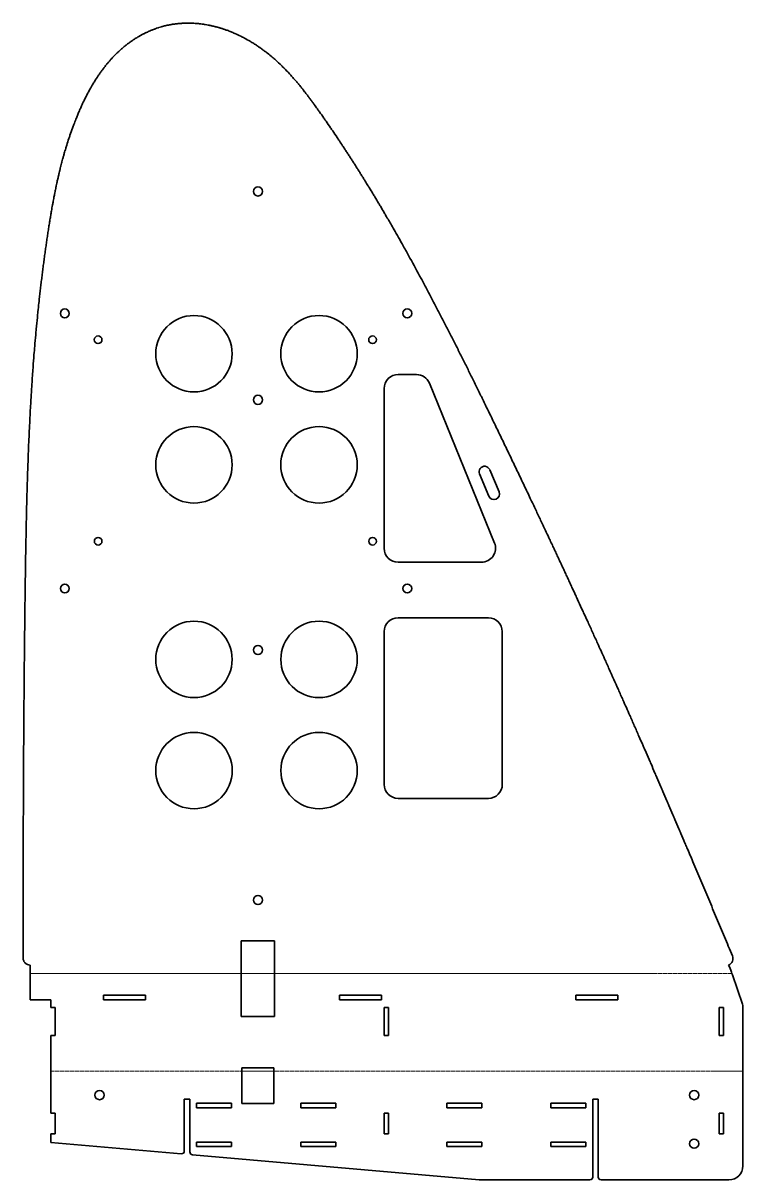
# Model space of a CAD drawing. Header units: millimetres. Extents: x 0 to 518, y 0 to 832.
import ezdxf

# ---------------------------------------------------------------- set-up
doc = ezdxf.new("R2010")
doc.units = ezdxf.units.MM
doc.linetypes.add('Chain', pattern=[13.68, 9.12, -1.14, 2.28, -1.14])
doc.layers.add('SIMUMAK Bend Centerline (ISO)', color=7, linetype='Chain', lineweight=9)
doc.layers.add('SIMUMAK Visible (ISO)', color=7, linetype='Continuous', lineweight=35)

# ---------------------------------------------------------------- blocks, each defined once
blk = doc.blocks.new('SIL-027-STVI-01_Sheet_3_SIL-027-STVI-01 (Desplegada)')
at = {"layer": 'SIMUMAK Bend Centerline (ISO)', "ltscale": 0.263158}
for p, q in [((251.17, -267.67), (-254.04, -267.67)), ((-78.04, -267.67), (-102.04, -267.67)), ((-239.04, -337.98), (259.05, -337.98)), ((-101.54, -337.98), (-78.54, -337.98))]:
    blk.add_line(p, q, dxfattribs=at)
at = {"layer": 'SIMUMAK Visible (ISO)'}
for p, q in [((10.84, 163.32), (24.12, 163.32)), ((0.85, 38.32), (0.84, 153.32)), ((33.38, 157.09), (80.23, 42.1)), ((76.16, 75.79), (69.45, 91.79)), ((76.82, 94.88), (83.53, 78.88)), ((70.97, 28.32), (10.85, 28.32)), ((10.85, -11.68), (75.85, -11.67)), ((0.86, -131.68), (0.85, -21.68)), ((85.85, -21.67), (85.86, -131.67)), ((75.86, -141.67), (10.86, -141.68)), ((-102.05, -244.24), (-78.05, -244.24)), ((-102.04, -266.66), (-102.05, -244.24)), ((-78.05, -244.24), (-78.04, -266.66)), ((-254.05, -261.64), (-254.05, -261.64)), ((-254.04, -286.68), (-254.04, -268.68)), ((-102.04, -298.68), (-102.04, -268.68)), ((-78.04, -268.68), (-78.04, -298.68)), ((-78.04, -268.68), (-78.04, -268.68)), ((251.47, -268.68), (258.72, -289.73)), ((-254.04, -286.68), (-239.04, -286.68)), ((-239.04, -286.68), (-239.04, -292.12)), ((-201.28, -286.58), (-201.28, -283.38)), ((-201.28, -283.38), (-171.08, -283.38)), ((-171.08, -286.58), (-201.28, -286.58)), ((-171.08, -283.38), (-171.08, -286.58)), ((-31.28, -286.58), (-31.28, -283.38)), ((-31.28, -283.38), (-1.08, -283.38)), ((-1.08, -286.58), (-31.28, -286.58)), ((-1.08, -283.38), (-1.08, -286.58)), ((138.72, -283.38), (168.92, -283.38)), ((138.72, -286.58), (138.72, -283.38)), ((168.92, -286.58), (138.72, -286.58)), ((168.92, -283.38), (168.92, -286.58)), ((-239.04, -292.12), (-235.94, -292.12)), ((-235.94, -292.12), (-235.94, -312.32)), ((-78.04, -298.68), (-102.04, -298.68)), ((0.86, -312.32), (0.86, -292.12)), ((0.86, -292.12), (4.06, -292.12)), ((4.06, -292.12), (4.06, -312.32)), ((241.95, -292.12), (245.15, -292.12)), ((241.95, -312.32), (241.95, -292.12)), ((245.15, -292.12), (245.15, -312.32)), ((259.05, -406.24), (259.05, -291.68)), ((-235.94, -312.32), (-239.04, -312.32)), ((-239.04, -312.32), (-239.04, -368.14)), ((4.06, -312.32), (0.86, -312.32)), ((245.15, -312.32), (241.95, -312.32)), ((-78.54, -335.72), (-101.54, -335.72)), ((-101.54, -361.24), (-101.54, -335.72)), ((-78.54, -335.72), (-78.54, -361.24)), ((-143.04, -358.24), (-139.04, -358.24)), ((-143.04, -395.46), (-143.04, -358.24)), ((-139.04, -358.24), (-139.04, -396.16)), ((-134.14, -361.14), (-108.94, -361.14)), ((-134.14, -364.34), (-134.14, -361.14)), ((-108.94, -364.34), (-134.14, -364.34)), ((-108.94, -361.14), (-108.94, -364.34)), ((-78.54, -361.24), (-101.54, -361.24)), ((-59.14, -361.14), (-33.94, -361.14)), ((-59.14, -364.34), (-59.14, -361.14)), ((-33.94, -364.34), (-59.14, -364.34)), ((-33.94, -361.14), (-33.94, -364.34)), ((45.86, -361.14), (71.06, -361.14)), ((45.86, -364.34), (45.86, -361.14)), ((71.06, -364.34), (45.86, -364.34)), ((71.06, -361.14), (71.06, -364.34)), ((120.86, -361.14), (146.06, -361.14)), ((120.86, -364.34), (120.86, -361.14)), ((146.06, -364.34), (120.86, -364.34)), ((146.06, -361.14), (146.06, -364.34)), ((150.97, -358.24), (154.97, -358.24)), ((150.97, -414.24), (150.97, -358.24)), ((154.97, -358.24), (154.97, -414.24)), ((-239.04, -368.14), (-235.94, -368.14)), ((-235.94, -368.14), (-235.94, -383.14)), ((0.86, -383.14), (0.86, -368.14)), ((0.86, -368.14), (4.06, -368.14)), ((4.06, -368.14), (4.06, -383.14)), ((241.95, -368.14), (245.15, -368.14)), ((241.95, -383.14), (241.95, -368.14)), ((245.15, -368.14), (245.15, -383.14)), ((-235.94, -383.14), (-239.04, -383.14)), ((-239.04, -383.14), (-239.04, -389.24)), ((-239.04, -389.24), (-145.22, -397.45)), ((-134.14, -389.14), (-108.94, -389.14)), ((-134.14, -392.34), (-134.14, -389.14)), ((-108.94, -389.14), (-108.94, -392.34)), ((-59.14, -389.14), (-33.94, -389.14)), ((-59.14, -392.34), (-59.14, -389.14)), ((-33.94, -389.14), (-33.94, -392.34)), ((4.06, -383.14), (0.86, -383.14)), ((45.86, -389.14), (71.06, -389.14)), ((45.86, -392.34), (45.86, -389.14)), ((71.06, -389.14), (71.06, -392.34)), ((120.86, -389.14), (146.06, -389.14)), ((120.86, -392.34), (120.86, -389.14)), ((146.06, -389.14), (146.06, -392.34)), ((245.15, -383.14), (241.95, -383.14)), ((-137.22, -398.15), (69.13, -416.21)), ((-108.94, -392.34), (-134.14, -392.34)), ((-33.94, -392.34), (-59.14, -392.34)), ((71.06, -392.34), (45.86, -392.34)), ((146.06, -392.34), (120.86, -392.34)), ((70, -416.24), (148.97, -416.24)), ((156.97, -416.24), (249.05, -416.24))]:
    blk.add_line(p, q, dxfattribs=at)
for centre, radius in [((-90.04, 295.12), 3.3), ((-229.05, 207.33), 3.2), ((17.45, 207.35), 3.2), ((-136.07, 178.34), 27.5), ((-46.07, 178.34), 27.5), ((-205.05, 188.34), 2.75), ((-7.55, 188.35), 2.75), ((-90.04, 145.12), 3.3), ((-136.07, 98.34), 27.5), ((-46.07, 98.34), 27.5), ((-205.04, 43.34), 2.75), ((-7.54, 43.35), 2.75), ((-229.04, 9.33), 3.2), ((17.46, 9.35), 3.2), ((-136.06, -41.66), 27.5), ((-46.06, -41.66), 27.5), ((-90.04, -34.88), 3.3), ((-136.05, -121.66), 27.5), ((-46.05, -121.66), 27.5), ((-90.04, -214.88), 3.3), ((-204.04, -355.24), 3.3), ((223.96, -355.24), 3.3), ((223.96, -390.24), 3.3)]:
    blk.add_circle(centre, radius, dxfattribs=at)
for centre, start, end in [((10.84, 153.32), 90, 180.00327), ((24.12, 153.32), 22.16987, 90), ((70.97, 38.32), 270.00327, 22.16987), ((10.85, 38.32), 180.00327, 270.00327), ((10.85, -21.68), 90.00327, 180.00327), ((75.85, -21.67), 0.00327, 90.00327), ((10.86, -131.68), 180.00327, 270.00327), ((75.86, -131.67), 270.00327, 0.00327)]:
    blk.add_arc(centre, 10, start, end, dxfattribs=at)
at = {"layer": 'SIMUMAK Visible (ISO)', "extrusion": (0, 0, -1)}
for centre, radius, start, end in [((-73.14, 93.34), 4, 337.25091, 157.25091), ((-79.84, 77.34), 4, 157.25091, 337.25091), ((-253.05, -291.68), 6, 160.99, 180), ((145.04, -395.46), 2, 180, 275), ((137.04, -396.16), 2, 275, 0), ((-249.05, -406.24), 10, 180, 270), ((-70, -406.24), 10, 270, 275), ((-148.97, -414.24), 2, 180, 270), ((-156.97, -414.24), 2, 270, 0)]:
    blk.add_arc(centre, radius, start, end, dxfattribs=at)
at = {"layer": 'SIMUMAK Visible (ISO)'}
for points, knots in [([(251.48, -255.1), (250.51, -252.77), (247.67, -245.93), (243.88, -236.83), (239.18, -225.57), (235.4, -216.56), (230.68, -205.3), (226.88, -196.29), (222.61, -186.17), (219.75, -179.43), (216.88, -172.68), (214.97, -168.19), (212.58, -162.57), (210.66, -158.08), (208.26, -152.46), (206.34, -147.98), (203.93, -142.36), (202, -137.88), (199.6, -132.31), (197.68, -127.88), (195.3, -122.36), (193.39, -117.97), (191.02, -112.51), (189.12, -108.15), (186.68, -102.56), (184.65, -97.91), (181.99, -91.86), (179.81, -86.9), (176.54, -79.47), (173.27, -72.07), (168.33, -60.97), (163.92, -51.1), (158.92, -39.96), (155.55, -32.51), (152.16, -25.03), (149.88, -20.02), (147.12, -13.95), (145.01, -9.34), (142.5, -3.87), (140.57, 0.34), (138.37, 5.1), (136.9, 8.29), (135.42, 11.5), (134.43, 13.64), (133.19, 16.32), (132.19, 18.47), (130.94, 21.17), (129.93, 23.34), (128.67, 26.05), (127.65, 28.23), (126.38, 30.97), (125.35, 33.18), (124.04, 35.99), (122.97, 38.26), (121.62, 41.14), (120.53, 43.47), (118.88, 47), (117.19, 50.57), (114.63, 56.02), (112.31, 60.93), (109.25, 67.4), (106.62, 72.96), (103.1, 80.37), (100.16, 86.55), (96.46, 94.29), (93.5, 100.48), (89.81, 108.18), (86.87, 114.3), (83.22, 121.86), (80.34, 127.83), (77.15, 134.41), (75.05, 138.73), (72.98, 142.97), (71.62, 145.76), (69.94, 149.19), (68.61, 151.9), (66.98, 155.23), (65.69, 157.84), (64.11, 161.04), (62.87, 163.55), (61.34, 166.64), (60.1, 169.13), (58.56, 172.23), (57.32, 174.7), (55.77, 177.79), (54.53, 180.26), (52.67, 183.96), (50.8, 187.66), (47.98, 193.21), (45.45, 198.15), (42.28, 204.31), (39.72, 209.24), (35.87, 216.62), (31.97, 223.99), (26.07, 235.02), (20.75, 244.79), (14.51, 256.04), (10.06, 263.92), (5.63, 271.63), (3.01, 276.16), (0.36, 280.67), (-1.41, 283.67), (-3.63, 287.42), (-5.42, 290.4), (-7.67, 294.13), (-9.48, 297.1), (-11.52, 300.43), (-12.89, 302.65), (-14.26, 304.86), (-15.18, 306.33), (-16.33, 308.17), (-17.25, 309.64), (-18.4, 311.47), (-19.33, 312.94), (-20.49, 314.76), (-21.42, 316.22), (-22.59, 318.05), (-23.55, 319.54), (-24.77, 321.43), (-25.77, 322.95), (-27.03, 324.88), (-28.04, 326.43), (-29.59, 328.77), (-31.15, 331.13), (-33.53, 334.68), (-35.66, 337.84), (-38.33, 341.76), (-40.46, 344.86), (-43.1, 348.66), (-45.19, 351.62), (-47.49, 354.86), (-49, 356.94), (-50.47, 358.97), (-51.44, 360.28), (-52.63, 361.88), (-53.56, 363.13), (-54.7, 364.63), (-55.59, 365.79), (-56.53, 367.01), (-57.12, 367.76), (-57.65, 368.43), (-57.97, 368.83), (-58.44, 369.43), (-58.92, 370.02), (-59.64, 370.91), (-60.28, 371.69), (-61.08, 372.67), (-61.73, 373.44), (-62.7, 374.59), (-63.68, 375.74), (-65.17, 377.43), (-66.5, 378.92), (-68.53, 381.11), (-70.59, 383.27), (-73.76, 386.41), (-76.66, 389.12), (-80.04, 392.06), (-82.36, 393.96), (-84.54, 395.65), (-85.75, 396.56), (-86.97, 397.46), (-87.79, 398.05), (-89.04, 398.92), (-90.3, 399.78), (-92.21, 401.04), (-93.93, 402.13), (-96.55, 403.71), (-99.22, 405.21), (-102.86, 407.09), (-105.64, 408.39), (-108.46, 409.61), (-110.37, 410.38), (-112.53, 411.19), (-113.98, 411.7), (-115.33, 412.15), (-116.06, 412.38), (-116.8, 412.61), (-117.29, 412.76), (-117.91, 412.94), (-118.4, 413.09), (-119.02, 413.26), (-119.5, 413.39), (-120.23, 413.59), (-120.95, 413.77), (-122.02, 414.04), (-122.96, 414.26), (-124.12, 414.51), (-125.03, 414.7), (-126.38, 414.96), (-127.71, 415.19), (-130.07, 415.56), (-132.54, 415.86), (-135.63, 416.11), (-137.8, 416.21), (-139.67, 416.24), (-140.65, 416.24), (-141.59, 416.23), (-142.2, 416.22), (-142.94, 416.2), (-143.52, 416.17), (-144.15, 416.14), (-144.56, 416.12), (-144.95, 416.1), (-145.21, 416.08), (-145.54, 416.06), (-145.79, 416.04), (-146.1, 416.02), (-146.36, 416), (-146.74, 415.97), (-147.12, 415.93), (-147.7, 415.88), (-148.22, 415.82), (-148.87, 415.75), (-149.4, 415.69), (-150.19, 415.58), (-150.99, 415.47), (-152.48, 415.24), (-154.13, 414.94), (-156.37, 414.46), (-158.08, 414.03), (-159.82, 413.55), (-160.99, 413.2), (-162.41, 412.74), (-163.5, 412.37), (-164.79, 411.9), (-165.79, 411.52), (-167.04, 411.01), (-168.05, 410.58), (-169.19, 410.07), (-169.96, 409.72), (-170.73, 409.35), (-171.24, 409.1), (-171.89, 408.78), (-172.4, 408.52), (-173.06, 408.18), (-173.59, 407.89), (-174.27, 407.52), (-174.82, 407.22), (-175.52, 406.82), (-176.08, 406.5), (-176.94, 405.99), (-177.81, 405.46), (-179.14, 404.61), (-180.35, 403.81), (-181.88, 402.74), (-183.13, 401.84), (-184.71, 400.63), (-185.99, 399.61), (-187.61, 398.26), (-188.92, 397.11), (-190.4, 395.76), (-191.39, 394.81), (-192.38, 393.83), (-193.05, 393.16), (-193.88, 392.3), (-194.55, 391.6), (-195.3, 390.79), (-195.8, 390.24), (-196.3, 389.68), (-196.63, 389.3), (-197.05, 388.82), (-197.38, 388.43), (-197.79, 387.95), (-198.12, 387.56), (-198.61, 386.98), (-199.09, 386.39), (-199.8, 385.5), (-200.43, 384.7), (-201.2, 383.7), (-201.81, 382.89), (-202.71, 381.66), (-203.6, 380.43), (-205.18, 378.14), (-206.84, 375.6), (-208.95, 372.16), (-210.46, 369.54), (-211.91, 366.9), (-212.85, 365.13), (-213.99, 362.9), (-214.88, 361.11), (-215.85, 359.1), (-216.48, 357.75), (-217.1, 356.4), (-217.51, 355.49), (-218.11, 354.14), (-218.7, 352.8), (-219.56, 350.78), (-220.3, 349), (-221.38, 346.34), (-222.4, 343.71), (-223.85, 339.82), (-225.05, 336.43), (-226.44, 332.31), (-227.47, 329.1), (-228.54, 325.62), (-229.2, 323.37), (-229.82, 321.2), (-230.22, 319.78), (-230.69, 318.06), (-231.04, 316.74), (-231.46, 315.14), (-231.78, 313.92), (-232.15, 312.43), (-232.44, 311.29), (-232.77, 309.91), (-233.03, 308.85), (-233.33, 307.59), (-233.55, 306.63), (-233.82, 305.49), (-234.04, 304.51), (-234.33, 303.22), (-234.57, 302.14), (-234.88, 300.71), (-235.14, 299.51), (-235.48, 297.92), (-235.75, 296.59), (-236.11, 294.84), (-236.4, 293.37), (-236.85, 291.05), (-237.32, 288.58), (-237.98, 285.02), (-238.48, 282.14), (-239.01, 279.08), (-239.37, 276.94), (-239.83, 274.15), (-240.2, 271.82), (-240.68, 268.79), (-241.07, 266.26), (-241.55, 263.04), (-241.93, 260.47), (-242.4, 257.27), (-242.76, 254.69), (-243.23, 251.38), (-243.61, 248.59), (-244.07, 245.15), (-244.44, 242.39), (-244.88, 238.94), (-245.23, 236.18), (-245.66, 232.73), (-246, 229.97), (-246.41, 226.51), (-246.73, 223.75), (-247.12, 220.29), (-247.43, 217.53), (-247.88, 213.38), (-248.32, 209.22), (-248.95, 203), (-249.48, 197.46), (-250.12, 190.53), (-250.6, 184.99), (-251.18, 178.06), (-251.61, 172.51), (-252.22, 164.29), (-252.78, 156.17), (-253.45, 145.41), (-253.9, 137.39), (-254.31, 129.37), (-254.57, 124.03), (-254.88, 117.35), (-255.11, 112.01), (-255.37, 105.34), (-255.57, 100.01), (-255.78, 94.01), (-255.91, 90.02), (-256.03, 86.03), (-256.11, 83.37), (-256.21, 80.05), (-256.29, 77.39), (-256.37, 74.06), (-256.44, 71.42), (-256.53, 68.16), (-256.59, 65.63), (-256.66, 62.59), (-256.71, 60.21), (-256.79, 56.58), (-256.86, 52.87), (-256.97, 47.18), (-257.07, 41.99), (-257.19, 35.36), (-257.27, 29.96), (-257.38, 23.1), (-257.46, 17.54), (-257.56, 10.53), (-257.64, 4.88), (-257.75, -3.62), (-257.85, -12.15), (-258, -24.71), (-258.11, -35.56), (-258.22, -47.24), (-258.29, -54.71), (-258.35, -61.95), (-258.39, -66.65), (-258.44, -72.35), (-258.47, -76.77), (-258.52, -82.08), (-258.55, -86.15), (-258.58, -90.99), (-258.61, -94.67), (-258.64, -98.99), (-258.66, -102.23), (-258.68, -105.93), (-258.7, -108.85), (-258.72, -112.5), (-258.73, -115.41), (-258.75, -119.02), (-258.77, -121.91), (-258.79, -125.5), (-258.8, -128.37), (-258.82, -131.94), (-258.83, -134.79), (-258.85, -138.33), (-258.86, -141.16), (-258.88, -145.39), (-258.89, -149.61), (-258.91, -155.99), (-258.93, -161.74), (-258.95, -169.04), (-258.97, -174.92), (-258.99, -183.69), (-259, -192.39), (-259.02, -205.35), (-259.03, -216.75), (-259.04, -230.89), (-259.04, -243.25), (-259.05, -252.74), (-259.05, -256.64)], [-144.044921, -144.044921, -144.044921, -144.044921, -143.337773, -141.970141, -141.286326, -139.918695, -139.234879, -137.867248, -137.183433, -136.157709, -135.815802, -135.131986, -134.790078, -134.106263, -133.764355, -133.080539, -132.738632, -132.054816, -131.712908, -131.029093, -130.687185, -130.003369, -129.661462, -128.977646, -128.635738, -127.899668, -127.505505, -126.717179, -126.323016, -125.140528, -124.352202, -122.775551, -121.987225, -120.804737, -120.410574, -119.622248, -119.228085, -118.508037, -118.182152, -117.530381, -117.204496, -116.715668, -116.552726, -116.22684, -116.063898, -115.738013, -115.57507, -115.249185, -115.086242, -114.760357, -114.597414, -114.271529, -114.108586, -113.782701, -113.619758, -113.293873, -113.130931, -112.642103, -112.316218, -111.664447, -111.338562, -110.617649, -110.222621, -109.432566, -109.037539, -108.247484, -107.852456, -107.062401, -106.667374, -105.877318, -105.482291, -104.88975, -104.692236, -104.297208, -104.099695, -103.704667, -103.507153, -103.112126, -102.914612, -102.519584, -102.322071, -101.927043, -101.729529, -101.335953, -101.139891, -100.747766, -100.551703, -99.963516, -99.571391, -98.787141, -98.395016, -97.610767, -97.218642, -96.042267, -95.258017, -93.689518, -92.905268, -91.627755, -91.134492, -90.394598, -90.147966, -89.654704, -89.408072, -88.914809, -88.668178, -88.174915, -87.928283, -87.558336, -87.43502, -87.188389, -87.065073, -86.818442, -86.695126, -86.448494, -86.325179, -86.078547, -85.955231, -85.7086, -85.585284, -85.338653, -85.215337, -84.968706, -84.84539, -84.475443, -84.228811, -83.735548, -83.488917, -82.995654, -82.749022, -82.255759, -82.009128, -81.639181, -81.515865, -81.269234, -81.145918, -80.899286, -80.775971, -80.529339, -80.406023, -80.237344, -80.19198, -80.101253, -80.055889, -79.919798, -79.829071, -79.647616, -79.556889, -79.375434, -79.284707, -79.012525, -78.83107, -78.468161, -78.286707, -77.742343, -77.379433, -76.653615, -76.290705, -75.746342, -75.564887, -75.292705, -75.201978, -75.020523, -74.929796, -74.657614, -74.476159, -74.11325, -73.931795, -73.387431, -73.024522, -72.480158, -72.298703, -71.935794, -71.754339, -71.482157, -71.39143, -71.255339, -71.209975, -71.119248, -71.073884, -70.983157, -70.937793, -70.847066, -70.801702, -70.665611, -70.574884, -70.39343, -70.302702, -70.121248, -70.03052, -69.758338, -69.576884, -69.03252, -68.66961, -68.125246, -67.943792, -67.67161, -67.580883, -67.399428, -67.308701, -67.127246, -67.036519, -66.900428, -66.855064, -66.764337, -66.718973, -66.628246, -66.582882, -66.492155, -66.446791, -66.3107, -66.219973, -66.038518, -65.947791, -65.766336, -65.675609, -65.403427, -65.221972, -64.677608, -64.314699, -63.770335, -63.58888, -63.225971, -63.044516, -62.713044, -62.563027, -62.262992, -62.112974, -61.81294, -61.662922, -61.437896, -61.362887, -61.21287, -61.137861, -60.987844, -60.912835, -60.762817, -60.687809, -60.537791, -60.462783, -60.312765, -60.237756, -60.01273, -59.862713, -59.562678, -59.41266, -59.112625, -58.962608, -58.662573, -58.512556, -58.212521, -58.062503, -57.837477, -57.762468, -57.612451, -57.537442, -57.387425, -57.312416, -57.199903, -57.162399, -57.08739, -57.049886, -56.974877, -56.937372, -56.862364, -56.824859, -56.712346, -56.637338, -56.48732, -56.412311, -56.262294, -56.187285, -55.962259, -55.812242, -55.362189, -55.062154, -54.612102, -54.462085, -54.16205, -54.012032, -53.711997, -53.56198, -53.336954, -53.261945, -53.111927, -53.036919, -52.811893, -52.661875, -52.36184, -52.211823, -51.76177, -51.461735, -50.861666, -50.561631, -49.961561, -49.661526, -49.211474, -49.061456, -48.761421, -48.611404, -48.315314, -48.169242, -47.877097, -47.731025, -47.43888, -47.292808, -47.000664, -46.854591, -46.562447, -46.416374, -46.12423, -45.978158, -45.686013, -45.539941, -45.247796, -45.101724, -44.809579, -44.663507, -44.371363, -44.22529, -43.787073, -43.494929, -43.056712, -42.91064, -42.618495, -42.472423, -42.180278, -42.034206, -41.742061, -41.595989, -41.322193, -41.194469, -40.939022, -40.811298, -40.555851, -40.428127, -40.17268, -40.044956, -39.789509, -39.661785, -39.406337, -39.278614, -39.023166, -38.895442, -38.639995, -38.512271, -38.1291, -37.873653, -37.362758, -37.10731, -36.596416, -36.340968, -35.830073, -35.574626, -34.825483, -34.331787, -33.591244, -33.344397, -32.850701, -32.603853, -32.110158, -31.86331, -31.369615, -31.122767, -30.752495, -30.629071, -30.382224, -30.2588, -30.011952, -29.888528, -29.641681, -29.518257, -29.293058, -29.191283, -28.987733, -28.885958, -28.580634, -28.377084, -27.969985, -27.766435, -27.359335, -27.155786, -26.748686, -26.545137, -26.138037, -25.934487, -25.323838, -24.916739, -24.124142, -23.738645, -23.160399, -22.96765, -22.582153, -22.389404, -22.003907, -21.811158, -21.425661, -21.232912, -20.847415, -20.654666, -20.269169, -20.07642, -19.690923, -19.498174, -19.112677, -18.919928, -18.534431, -18.341682, -17.956185, -17.763436, -17.377939, -17.18519, -16.799693, -16.606944, -16.028698, -15.643201, -14.844809, -14.431914, -13.606126, -13.193231, -11.954548, -11.128759, -9.477181, -8.651392, -6.999814, -5.843252, -5.843252, -5.843252, -5.843252]), ([(-254.05, -261.64), (-254.7, -261.64), (-255.34, -261.51), (-256.55, -261.01), (-257.09, -260.65), (-258.02, -259.74), (-258.39, -259.19), (-258.78, -258.29), (-258.88, -257.96), (-259.01, -257.31), (-259.05, -256.97), (-259.05, -256.64)], [0, 0, 0, 0, 0.1953222, 0.1953222, 0.3906445, 0.3906445, 0.5859667, 0.5859667, 0.6866878, 0.6866878, 0.787409, 0.787409, 0.787409, 0.787409]), ([(251.48, -255.1), (251.73, -255.7), (251.86, -256.35), (251.87, -257.65), (251.74, -258.29), (251.25, -259.5), (250.89, -260.05), (250.2, -260.76), (249.94, -260.97), (249.39, -261.35), (249.09, -261.51), (248.78, -261.64)], [0, 0, 0, 0, 0.1953222, 0.1953222, 0.3906445, 0.3906445, 0.5859667, 0.5859667, 0.6867328, 0.6867328, 0.7874989, 0.7874989, 0.7874989, 0.7874989])]:
    blk.add_open_spline(points, degree=3, knots=knots, dxfattribs=at)
for points in [[(-254.04, -266.66), (-254.05, -264.99), (-254.05, -263.31), (-254.05, -261.64)], [(248.78, -261.64), (249.47, -263.31), (250.17, -264.99), (250.86, -266.66)], [(-254.04, -268.68), (-254.04, -268.01), (-254.04, -267.33), (-254.04, -266.66)], [(-102.04, -268.68), (-102.04, -268.01), (-102.04, -267.33), (-102.04, -266.66)], [(-78.04, -266.66), (-78.04, -267.33), (-78.04, -268.01), (-78.04, -268.68)], [(-78.04, -268.68), (-78.04, -268.01), (-78.04, -267.33), (-78.04, -266.66)], [(250.86, -266.66), (251.06, -267.33), (251.27, -268.01), (251.47, -268.68)]]:
    blk.add_open_spline(points, degree=3, dxfattribs=at)

msp = doc.modelspace()

# ---------------------------------------------------------------- block references
msp.add_blockref('SIL-027-STVI-01_Sheet_3_SIL-027-STVI-01 (Desplegada)', (259.05, 416.24))

doc.saveas('drawing.dxf')
